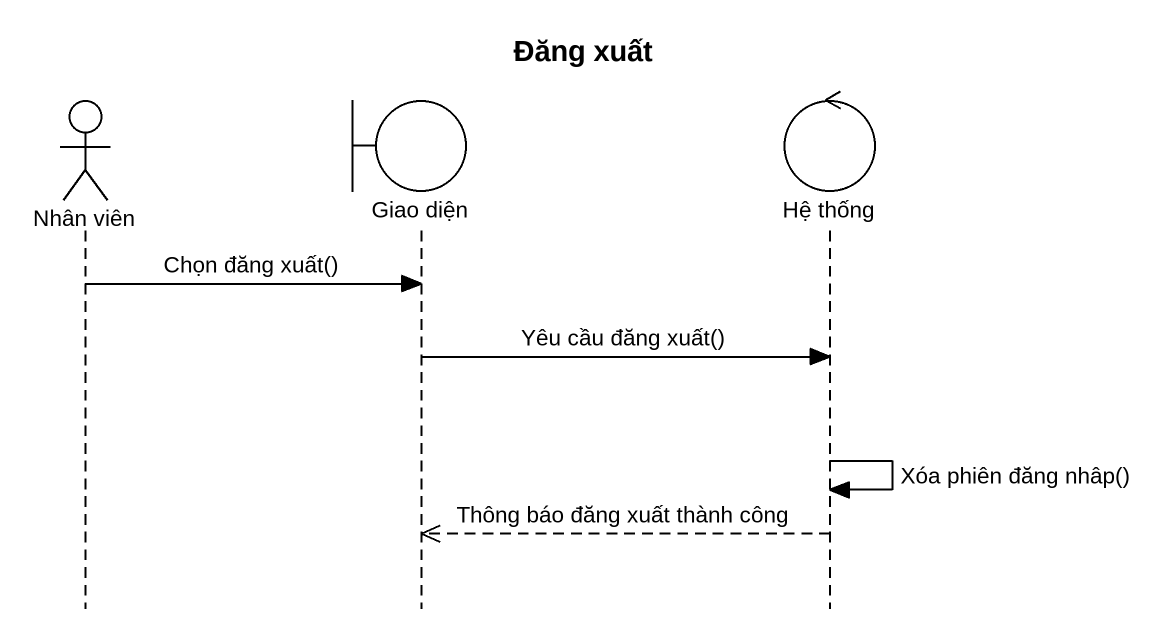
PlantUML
@startuml
title Đăng xuất
hide footbox
actor "Nhân viên" as Nhân_viên
boundary "Giao diện" as Giao_diện
control "Hệ thống" as Hệ_thống

Nhân_viên -> Giao_diện : Chọn đăng xuất()
Giao_diện -> Hệ_thống : Yêu cầu đăng xuất()
Hệ_thống -> Hệ_thống : Xóa phiên đăng nhâp()
Hệ_thống -->> Giao_diện : Thông báo đăng xuất thành công
@enduml
